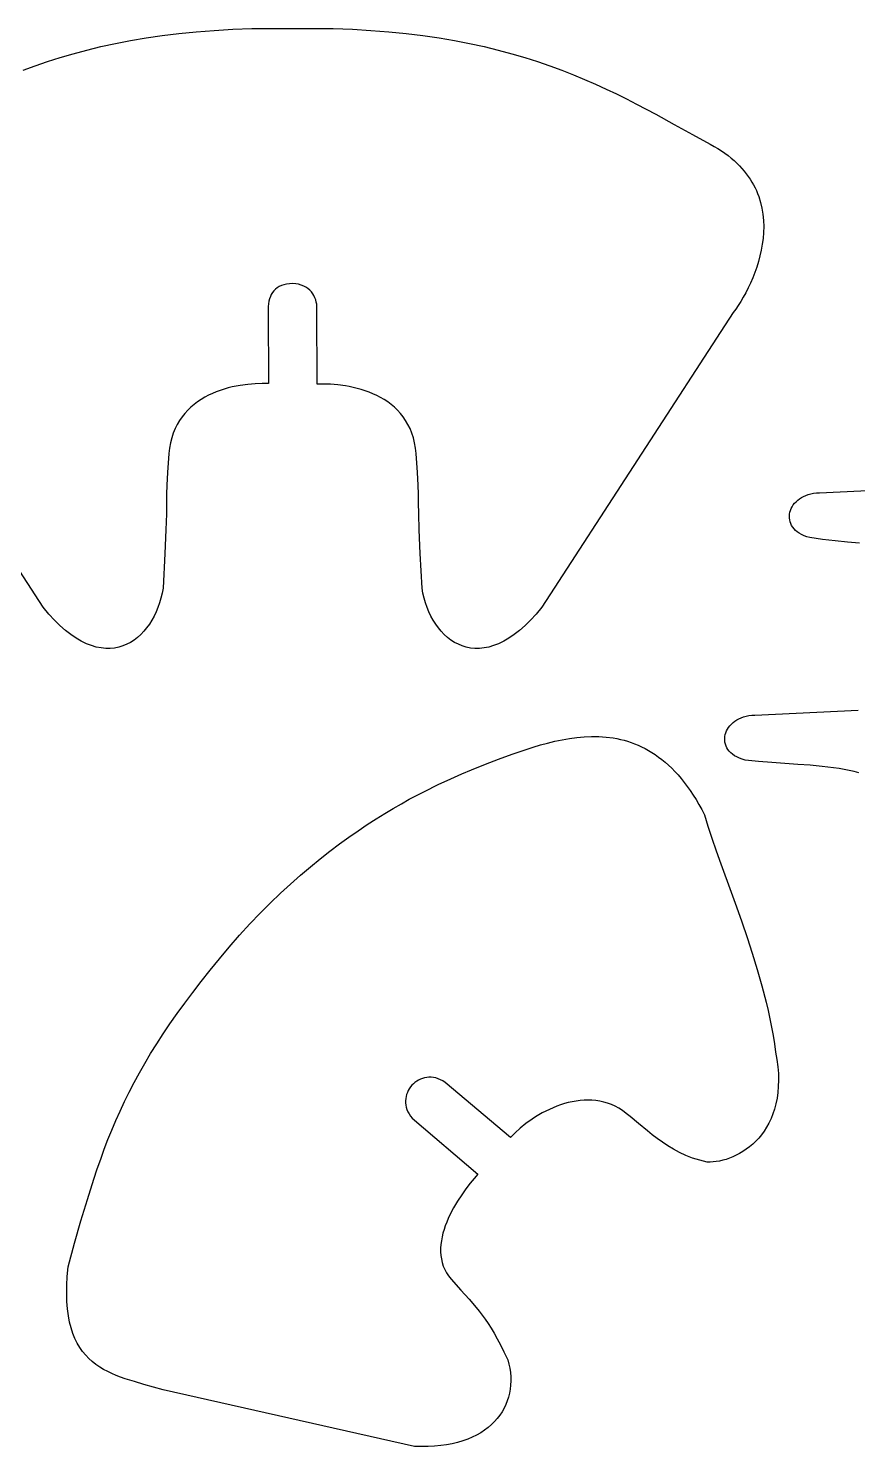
# Model space of a CAD drawing. Extents: x 0 to 511, y 0 to 190.
# Drawn here: x 198.9 to 251.7, y 99.3 to 189.5 of the extents above; entities that cross this region are included whole.
import ezdxf

# ---------------------------------------------------------------- set-up
doc = ezdxf.new("R2010")
doc.units = 0
doc.layers.add('LAYER_1', color=1, linetype='CONTINUOUS')

msp = doc.modelspace()

# ---------------------------------------------------------------- linework, layer by layer
at = {"layer": 'LAYER_1'}
for points in [[(198.602, 186.815), (199.36, 187.094), (200.143, 187.362), (200.951, 187.62), (201.787, 187.865), (202.65, 188.097), (203.544, 188.315), (204.468, 188.517), (205.426, 188.703), (206.417, 188.872), (207.444, 189.022), (208.507, 189.152), (209.609, 189.263), (210.751, 189.351), (211.933, 189.417), (213.158, 189.46), (214.427, 189.478), (215.741, 189.47), (217.056, 189.478), (218.325, 189.46), (219.55, 189.417), (220.732, 189.351), (221.874, 189.263), (222.975, 189.152), (224.039, 189.022), (225.066, 188.872), (226.057, 188.703), (227.014, 188.517), (227.939, 188.315), (228.832, 188.097), (229.696, 187.865), (230.531, 187.62), (231.34, 187.362), (232.122, 187.094), (232.881, 186.815), (233.617, 186.527), (234.332, 186.23), (235.026, 185.927), (235.702, 185.618), (236.361, 185.303), (237.005, 184.985), (237.634, 184.663), (238.855, 184.015), (240.036, 183.368), (241.188, 182.729), (242.323, 182.107), (242.572, 181.969), (242.81, 181.827), (243.038, 181.682), (243.254, 181.533), (243.46, 181.381), (243.656, 181.226), (243.841, 181.067), (244.017, 180.906), (244.182, 180.741), (244.338, 180.574), (244.484, 180.405), (244.621, 180.233), (244.75, 180.059), (244.869, 179.882), (244.979, 179.704), (245.081, 179.524), (245.175, 179.342), (245.261, 179.159), (245.339, 178.974), (245.409, 178.787), (245.527, 178.412), (245.616, 178.032), (245.679, 177.65), (245.716, 177.267), (245.729, 176.884), (245.719, 176.501), (245.689, 176.121), (245.64, 175.743), (245.573, 175.37), (245.49, 175.002), (245.392, 174.64), (245.282, 174.286), (245.159, 173.94), (245.027, 173.604), (244.886, 173.279), (244.739, 172.966), (244.586, 172.666), (244.429, 172.379), (244.27, 172.108), (244.111, 171.854), (243.952, 171.616), (243.795, 171.398), (231.613, 152.656), (231.251, 152.226), (230.894, 151.839), (230.541, 151.493), (230.193, 151.187), (229.85, 150.92), (229.513, 150.691), (229.183, 150.498), (228.858, 150.341), (228.541, 150.217), (228.231, 150.126), (227.928, 150.066), (227.634, 150.037), (227.348, 150.037), (227.07, 150.064), (226.802, 150.117), (226.543, 150.196), (226.294, 150.299), (226.055, 150.424), (225.826, 150.571), (225.609, 150.738), (225.402, 150.924), (225.208, 151.128), (225.025, 151.348), (224.855, 151.583), (224.697, 151.832), (224.553, 152.094), (224.422, 152.367), (224.305, 152.651), (224.202, 152.943), (224.114, 153.243), (224.041, 153.549), (223.983, 153.861), (223.864, 156.069), (223.799, 157.591), (223.771, 158.609), (223.763, 159.301), (223.76, 159.849), (223.744, 160.433), (223.7, 161.233), (223.611, 162.428), (223.571, 162.782), (223.511, 163.118), (223.432, 163.435), (223.334, 163.735), (223.219, 164.017), (223.087, 164.283), (222.94, 164.533), (222.78, 164.766), (222.605, 164.985), (222.419, 165.188), (222.221, 165.378), (222.014, 165.553), (221.797, 165.715), (221.572, 165.863), (221.34, 166), (221.102, 166.124), (220.859, 166.236), (220.612, 166.338), (220.362, 166.428), (220.11, 166.509), (219.858, 166.58), (219.605, 166.641), (219.353, 166.694), (219.104, 166.738), (218.616, 166.803), (218.148, 166.84), (217.71, 166.853), (217.31, 166.846), (217.294, 171.636), (217.293, 171.781), (217.28, 171.925), (217.255, 172.068), (217.218, 172.209), (217.168, 172.345), (217.106, 172.476), (217.03, 172.602), (216.942, 172.719), (216.84, 172.828), (216.725, 172.927), (216.596, 173.014), (216.454, 173.089), (216.297, 173.151), (216.126, 173.198), (215.941, 173.228), (215.741, 173.242), (215.741, 173.242), (215.542, 173.23), (215.358, 173.206), (215.189, 173.168), (215.034, 173.117), (214.893, 173.054), (214.767, 172.978), (214.654, 172.891), (214.554, 172.791), (214.467, 172.68), (214.392, 172.558), (214.33, 172.424), (214.279, 172.28), (214.24, 172.126), (214.213, 171.961), (214.196, 171.786), (214.189, 171.602), (214.208, 166.88), (213.806, 166.887), (213.367, 166.873), (212.898, 166.834), (212.408, 166.767), (212.157, 166.721), (211.904, 166.667), (211.65, 166.604), (211.396, 166.532), (211.142, 166.45), (210.891, 166.358), (210.642, 166.255), (210.398, 166.141), (210.158, 166.015), (209.925, 165.877), (209.698, 165.727), (209.48, 165.564), (209.271, 165.387), (209.072, 165.196), (208.884, 164.991), (208.709, 164.772), (208.546, 164.537), (208.399, 164.286), (208.266, 164.02), (208.15, 163.736), (208.052, 163.436), (207.972, 163.118), (207.911, 162.783), (207.872, 162.428), (207.783, 161.233), (207.739, 160.433), (207.723, 159.849), (207.72, 159.301), (207.712, 158.609), (207.684, 157.591), (207.619, 156.069), (207.5, 153.861), (207.442, 153.549), (207.369, 153.243), (207.281, 152.943), (207.178, 152.651), (207.061, 152.367), (206.93, 152.094), (206.785, 151.832), (206.628, 151.583), (206.458, 151.348), (206.275, 151.128), (206.08, 150.924), (205.874, 150.738), (205.657, 150.571), (205.428, 150.424), (205.189, 150.299), (204.94, 150.196), (204.681, 150.117), (204.412, 150.064), (204.135, 150.037), (203.849, 150.037), (203.554, 150.066), (203.252, 150.126), (202.942, 150.217), (202.624, 150.341), (202.3, 150.498), (201.97, 150.691), (201.633, 150.92), (201.29, 151.187), (200.942, 151.493), (200.589, 151.839), (200.232, 152.226), (199.87, 152.656), (187.688, 171.398)], [(251.833, 156.735), (251.057, 156.799), (250.266, 156.873), (249.465, 156.966), (249.062, 157.021), (248.659, 157.085), (248.659, 157.085), (248.469, 157.139), (248.296, 157.204), (248.137, 157.277), (247.995, 157.359), (247.867, 157.447), (247.755, 157.543), (247.657, 157.644), (247.574, 157.75), (247.505, 157.861), (247.45, 157.976), (247.409, 158.093), (247.381, 158.213), (247.366, 158.334), (247.365, 158.456), (247.376, 158.578), (247.399, 158.699), (247.435, 158.819), (247.483, 158.936), (247.542, 159.051), (247.613, 159.162), (247.696, 159.268), (247.789, 159.37), (247.893, 159.465), (248.008, 159.554), (248.133, 159.635), (248.268, 159.709), (248.412, 159.773), (248.566, 159.828), (248.73, 159.873), (248.902, 159.907), (249.084, 159.928), (249.273, 159.938), (255.851, 160.249)], [(251.784, 142.117), (251.487, 142.202), (251.178, 142.277), (250.855, 142.343), (250.521, 142.401), (250.176, 142.451), (249.454, 142.536), (248.695, 142.603), (247.905, 142.661), (246.253, 142.776), (245.402, 142.848), (244.541, 142.94), (244.541, 142.94), (244.351, 142.995), (244.178, 143.059), (244.02, 143.133), (243.877, 143.214), (243.75, 143.303), (243.637, 143.398), (243.539, 143.499), (243.456, 143.606), (243.387, 143.717), (243.332, 143.831), (243.291, 143.949), (243.263, 144.068), (243.248, 144.19), (243.247, 144.312), (243.258, 144.433), (243.281, 144.555), (243.317, 144.674), (243.365, 144.792), (243.424, 144.906), (243.495, 145.017), (243.578, 145.124), (243.671, 145.225), (243.775, 145.321), (243.89, 145.409), (244.015, 145.491), (244.15, 145.564), (244.294, 145.629), (244.448, 145.684), (244.612, 145.728), (244.784, 145.762), (244.966, 145.784), (245.155, 145.793), (251.733, 146.105)]]:
    msp.add_lwpolyline(points, dxfattribs=at)
msp.add_lwpolyline([(223.362, 120.164), (227.528, 116.599), (227.294, 116.328), (227.041, 116.016), (226.776, 115.669), (226.508, 115.289), (226.244, 114.883), (225.992, 114.454), (225.759, 114.007), (225.653, 113.778), (225.554, 113.547), (225.465, 113.313), (225.385, 113.077), (225.316, 112.841), (225.258, 112.604), (225.214, 112.367), (225.182, 112.13), (225.166, 111.895), (225.165, 111.662), (225.181, 111.431), (225.214, 111.203), (225.266, 110.978), (225.338, 110.757), (225.43, 110.541), (225.543, 110.33), (225.678, 110.125), (225.837, 109.926), (226.461, 109.222), (226.982, 108.639), (227.427, 108.126), (227.629, 107.879), (227.821, 107.63), (228.009, 107.373), (228.193, 107.1), (228.379, 106.807), (228.569, 106.486), (228.766, 106.13), (228.975, 105.734), (229.197, 105.291), (229.437, 104.794), (229.51, 104.522), (229.566, 104.251), (229.605, 103.982), (229.627, 103.714), (229.633, 103.449), (229.621, 103.187), (229.594, 102.929), (229.549, 102.675), (229.488, 102.425), (229.411, 102.181), (229.316, 101.943), (229.205, 101.711), (229.078, 101.486), (228.934, 101.268), (228.773, 101.059), (228.595, 100.858), (228.401, 100.667), (228.19, 100.485), (227.963, 100.314), (227.719, 100.154), (227.459, 100.005), (227.182, 99.868), (226.888, 99.743), (226.578, 99.632), (226.251, 99.535), (225.907, 99.451), (225.548, 99.383), (225.171, 99.33), (224.778, 99.293), (224.368, 99.272), (223.942, 99.268), (223.5, 99.282), (207.51, 102.872), (206.896, 103.055), (206.283, 103.229), (205.678, 103.404), (205.088, 103.591), (204.8, 103.692), (204.518, 103.801), (204.243, 103.917), (203.976, 104.044), (203.717, 104.181), (203.467, 104.331), (203.227, 104.495), (202.998, 104.674), (202.781, 104.87), (202.576, 105.083), (202.384, 105.315), (202.207, 105.568), (202.044, 105.844), (201.896, 106.142), (201.766, 106.465), (201.652, 106.814), (201.556, 107.19), (201.48, 107.595), (201.423, 108.03), (201.386, 108.497), (201.371, 108.996), (201.377, 109.529), (201.407, 110.098), (201.46, 110.704), (201.873, 112.2), (202.278, 113.622), (202.683, 114.983), (203.098, 116.291), (203.312, 116.929), (203.533, 117.559), (203.76, 118.18), (203.997, 118.795), (204.243, 119.405), (204.5, 120.012), (204.769, 120.616), (205.052, 121.219), (205.349, 121.822), (205.662, 122.427), (205.992, 123.035), (206.34, 123.647), (206.708, 124.264), (207.096, 124.889), (207.506, 125.522), (207.938, 126.164), (208.395, 126.818), (208.878, 127.483), (209.387, 128.162), (209.924, 128.856), (210.489, 129.566), (211.085, 130.294), (211.713, 131.04), (212.373, 131.807), (213.025, 132.516), (213.675, 133.194), (214.324, 133.843), (214.97, 134.463), (215.612, 135.053), (216.249, 135.616), (216.881, 136.152), (217.506, 136.661), (218.123, 137.144), (218.731, 137.602), (219.33, 138.036), (219.918, 138.445), (220.495, 138.831), (221.06, 139.195), (221.611, 139.537), (222.148, 139.858), (222.67, 140.159), (223.175, 140.44), (223.663, 140.701), (224.133, 140.944), (225.016, 141.378), (225.814, 141.746), (226.521, 142.054), (227.129, 142.307), (228.019, 142.671), (228.853, 142.988), (229.718, 143.309), (230.607, 143.617), (231.059, 143.762), (231.515, 143.898), (231.974, 144.023), (232.437, 144.135), (232.901, 144.233), (233.367, 144.314), (233.834, 144.376), (234.3, 144.418), (234.767, 144.438), (235.232, 144.433), (235.695, 144.402), (236.155, 144.342), (236.385, 144.301), (236.613, 144.252), (236.84, 144.196), (237.066, 144.13), (237.291, 144.057), (237.515, 143.974), (237.738, 143.883), (237.959, 143.782), (238.179, 143.672), (238.397, 143.552), (238.614, 143.422), (238.828, 143.282), (239.041, 143.131), (239.253, 142.97), (239.462, 142.798), (239.669, 142.614), (239.874, 142.419), (240.077, 142.213), (240.277, 141.994), (240.475, 141.764), (240.671, 141.52), (240.864, 141.265), (241.054, 140.996), (241.242, 140.714), (241.427, 140.419), (241.609, 140.11), (241.788, 139.787), (241.964, 139.45), (242.179, 138.733), (242.427, 137.971), (242.705, 137.168), (243.005, 136.327), (243.655, 134.541), (243.993, 133.603), (244.334, 132.639), (244.671, 131.652), (244.999, 130.646), (245.313, 129.622), (245.608, 128.586), (245.878, 127.538), (246.003, 127.011), (246.119, 126.483), (246.226, 125.954), (246.323, 125.424), (246.411, 124.894), (246.487, 124.364), (246.57, 123.887), (246.627, 123.43), (246.66, 122.992), (246.671, 122.572), (246.659, 122.171), (246.627, 121.787), (246.576, 121.422), (246.506, 121.074), (246.418, 120.743), (246.314, 120.43), (246.195, 120.133), (246.062, 119.853), (245.916, 119.589), (245.758, 119.342), (245.589, 119.11), (245.41, 118.894), (245.223, 118.693), (245.029, 118.507), (244.827, 118.337), (244.621, 118.181), (244.41, 118.039), (244.196, 117.912), (243.98, 117.798), (243.764, 117.698), (243.547, 117.612), (243.332, 117.539), (243.119, 117.479), (242.909, 117.431), (242.704, 117.396), (242.505, 117.373), (242.312, 117.362), (242.127, 117.363), (241.888, 117.419), (241.655, 117.481), (241.428, 117.55), (241.207, 117.626), (240.781, 117.794), (240.377, 117.982), (239.992, 118.186), (239.627, 118.405), (239.279, 118.634), (238.947, 118.87), (238.63, 119.11), (238.328, 119.352), (237.76, 119.825), (237.234, 120.264), (236.983, 120.463), (236.739, 120.644), (236.508, 120.79), (236.273, 120.916), (236.034, 121.024), (235.792, 121.113), (235.546, 121.185), (235.299, 121.239), (235.049, 121.278), (234.799, 121.301), (234.547, 121.309), (234.295, 121.303), (234.043, 121.284), (233.791, 121.252), (233.541, 121.207), (233.292, 121.151), (233.045, 121.084), (232.8, 121.007), (232.559, 120.92), (232.321, 120.824), (232.087, 120.721), (231.857, 120.609), (231.632, 120.491), (231.413, 120.367), (231.199, 120.237), (230.992, 120.102), (230.599, 119.821), (230.237, 119.528), (229.91, 119.229), (229.622, 118.93), (225.466, 122.431), (225.315, 122.528), (225.164, 122.608), (225.013, 122.671), (224.863, 122.717), (224.714, 122.748), (224.567, 122.764), (224.423, 122.765), (224.282, 122.753), (224.145, 122.728), (224.012, 122.691), (223.884, 122.642), (223.762, 122.583), (223.645, 122.513), (223.535, 122.434), (223.433, 122.345), (223.338, 122.249), (223.252, 122.146), (223.175, 122.035), (223.107, 121.919), (223.049, 121.797), (223.002, 121.67), (222.967, 121.54), (222.943, 121.406), (222.932, 121.269), (222.934, 121.131), (222.95, 120.991), (222.979, 120.85), (223.024, 120.71), (223.084, 120.571), (223.16, 120.433), (223.252, 120.297), (223.362, 120.164)], close=True, dxfattribs=at)

doc.saveas('drawing.dxf')
